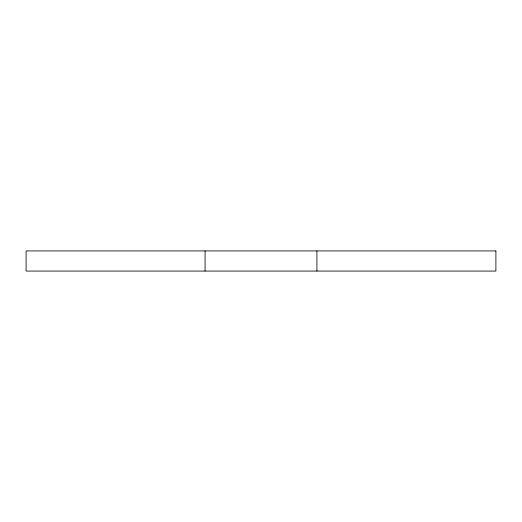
<?xml version="1.0" encoding="UTF-8"?>
<svg xmlns="http://www.w3.org/2000/svg" width="522" height="522" viewBox="0 0 522 522"><rect width="100%" height="100%" fill="white"/><g stroke="black" fill="none" stroke-linecap="round" stroke-linejoin="round"><path stroke-width="0.78" d="M316.926 250.932L316.926 271.068M205.074 250.932L205.074 271.068M495.9 250.932L26.1 250.932L26.1 271.068L495.9 271.068L495.9 250.932"/></g></svg>
